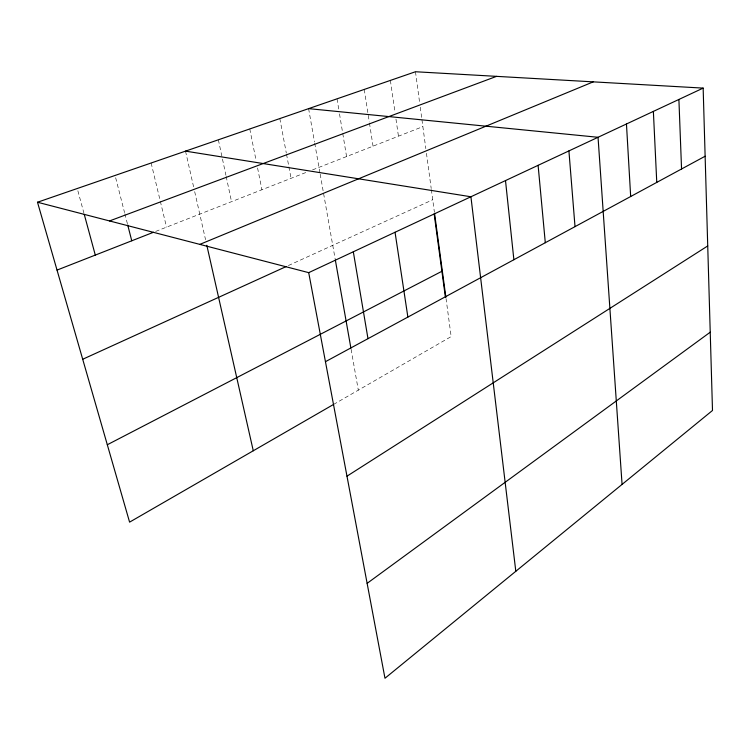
<?xml version="1.0" encoding="UTF-8"?>
<svg xmlns="http://www.w3.org/2000/svg" width="750" height="750" viewBox="0 0 750 750"><rect width="100%" height="100%" fill="white"/><g stroke="black" fill="none" stroke-linecap="round" stroke-linejoin="round"><path stroke-width="0.56" stroke-dasharray="3.75 2.81" d="M333.572 404.438L451.163 336.581L446.034 298.528M288.375 265.547L432.722 199.781M155.672 231.412L306.094 172.425M312.534 169.894L422.869 126.628M77.859 190.772L83.981 213.338M115.65 177.713L124.566 212.634M124.856 213.759L127.444 223.894M151.134 163.012L160.05 200.147M160.322 201.272L166.537 227.156M185.522 151.134L193.659 187.125M194.681 191.625L205.556 239.719M218.372 139.8L225.928 175.312M226.172 176.456L231.534 201.666M249.769 128.953L256.2 161.072M257.569 167.953L261.928 189.741M279.825 118.575L286.303 153.047M286.519 154.191L288.675 165.684M288.891 166.828L291.056 178.322M308.606 108.637L314.503 142.041M314.709 143.184L319.978 173.025M320.175 174.15L335.138 258.881M351.094 349.256L358.312 390.159M337.022 98.831L338.747 109.219M339.506 113.841L342.562 132.309M342.75 133.463L346.566 156.553M364.256 89.428L369.272 121.856M369.45 123.009L373.041 146.175M390.384 80.409L394.997 112.294M395.981 119.128L398.447 136.209M415.472 71.747L419.625 102.619M420.244 107.194L421.791 118.622M421.941 119.766L425.831 148.65M426.459 153.281L431.203 188.513M431.363 189.637L434.4 212.203"/><path stroke-width="1.12" d="M367.134 583.341L710.231 332.194M346.978 476.175L707.728 245.944M333.572 404.438L129.591 522.141L37.5 202.238L415.472 71.747L703.153 88.106L712.5 410.475L384.975 678.253L308.709 272.653L37.5 202.238M325.453 361.688L705.131 156.225M107.316 444.741L442.331 271.059M308.709 272.653L703.153 88.106M82.706 359.259L286.312 266.494M199.828 244.378L593.25 81.862M57.038 270.094L153.497 232.266M109.538 220.941L496.547 76.359M308.606 108.637L598.041 137.287L622.069 484.416M185.522 151.134L470.916 196.762L515.812 571.284M84.281 214.472L95.297 255.094M127.725 225.019L131.756 240.797M206.812 245.287L253.275 450.769M335.334 260.006L350.897 348.122M353.316 251.784L367.987 338.672M395.044 232.256L407.878 317.091M434.55 213.338L445.884 297.384M434.166 213.956L445.35 296.812M505.5 180.581L513.881 259.725M538.106 165.328L545.297 242.719M568.913 150.919L575.016 226.641M626.456 123.994L630.675 196.519M653.372 111.403L656.766 182.4M678.9 99.459L681.553 168.984"/></g></svg>
